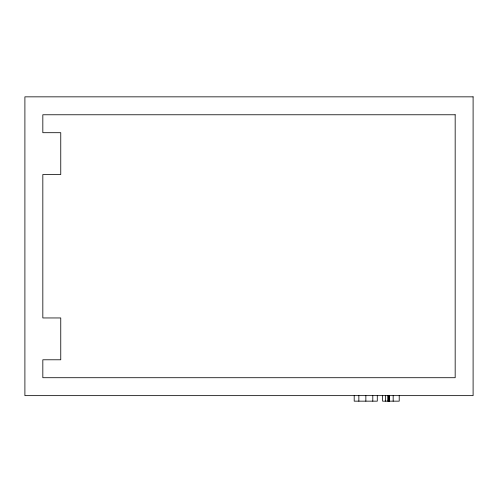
<?xml version="1.0" encoding="UTF-8"?>
<svg xmlns="http://www.w3.org/2000/svg" width="498" height="498" viewBox="0 0 498 498"><rect width="100%" height="100%" fill="white"/><g stroke="black" fill="none" stroke-linecap="round" stroke-linejoin="round"><path stroke-width="0.75" d="M399.215 395.642L399.215 401.158L382.595 401.158L382.595 395.642M393.171 395.642L393.171 401.158M389.623 395.642L389.623 401.158M389.056 395.642L389.056 401.158M388.496 395.642L388.496 401.158M387.755 395.642L387.755 401.158M385.639 395.642L385.639 401.158M377.285 395.642L377.285 401.158L354.203 401.158L354.203 395.642M372.797 395.642L372.797 401.158M365.856 395.642L365.856 401.158M358.853 395.642L358.853 401.158M473.1 96.842L24.9 96.842L24.9 395.642L473.1 395.642L473.1 96.842M455.172 114.77L42.828 114.77L42.828 132.698L60.756 132.698L60.756 174.53L42.828 174.53L42.828 317.954L60.756 317.954L60.756 359.786L42.828 359.786L42.828 377.714L455.172 377.714L455.172 114.77"/></g></svg>
